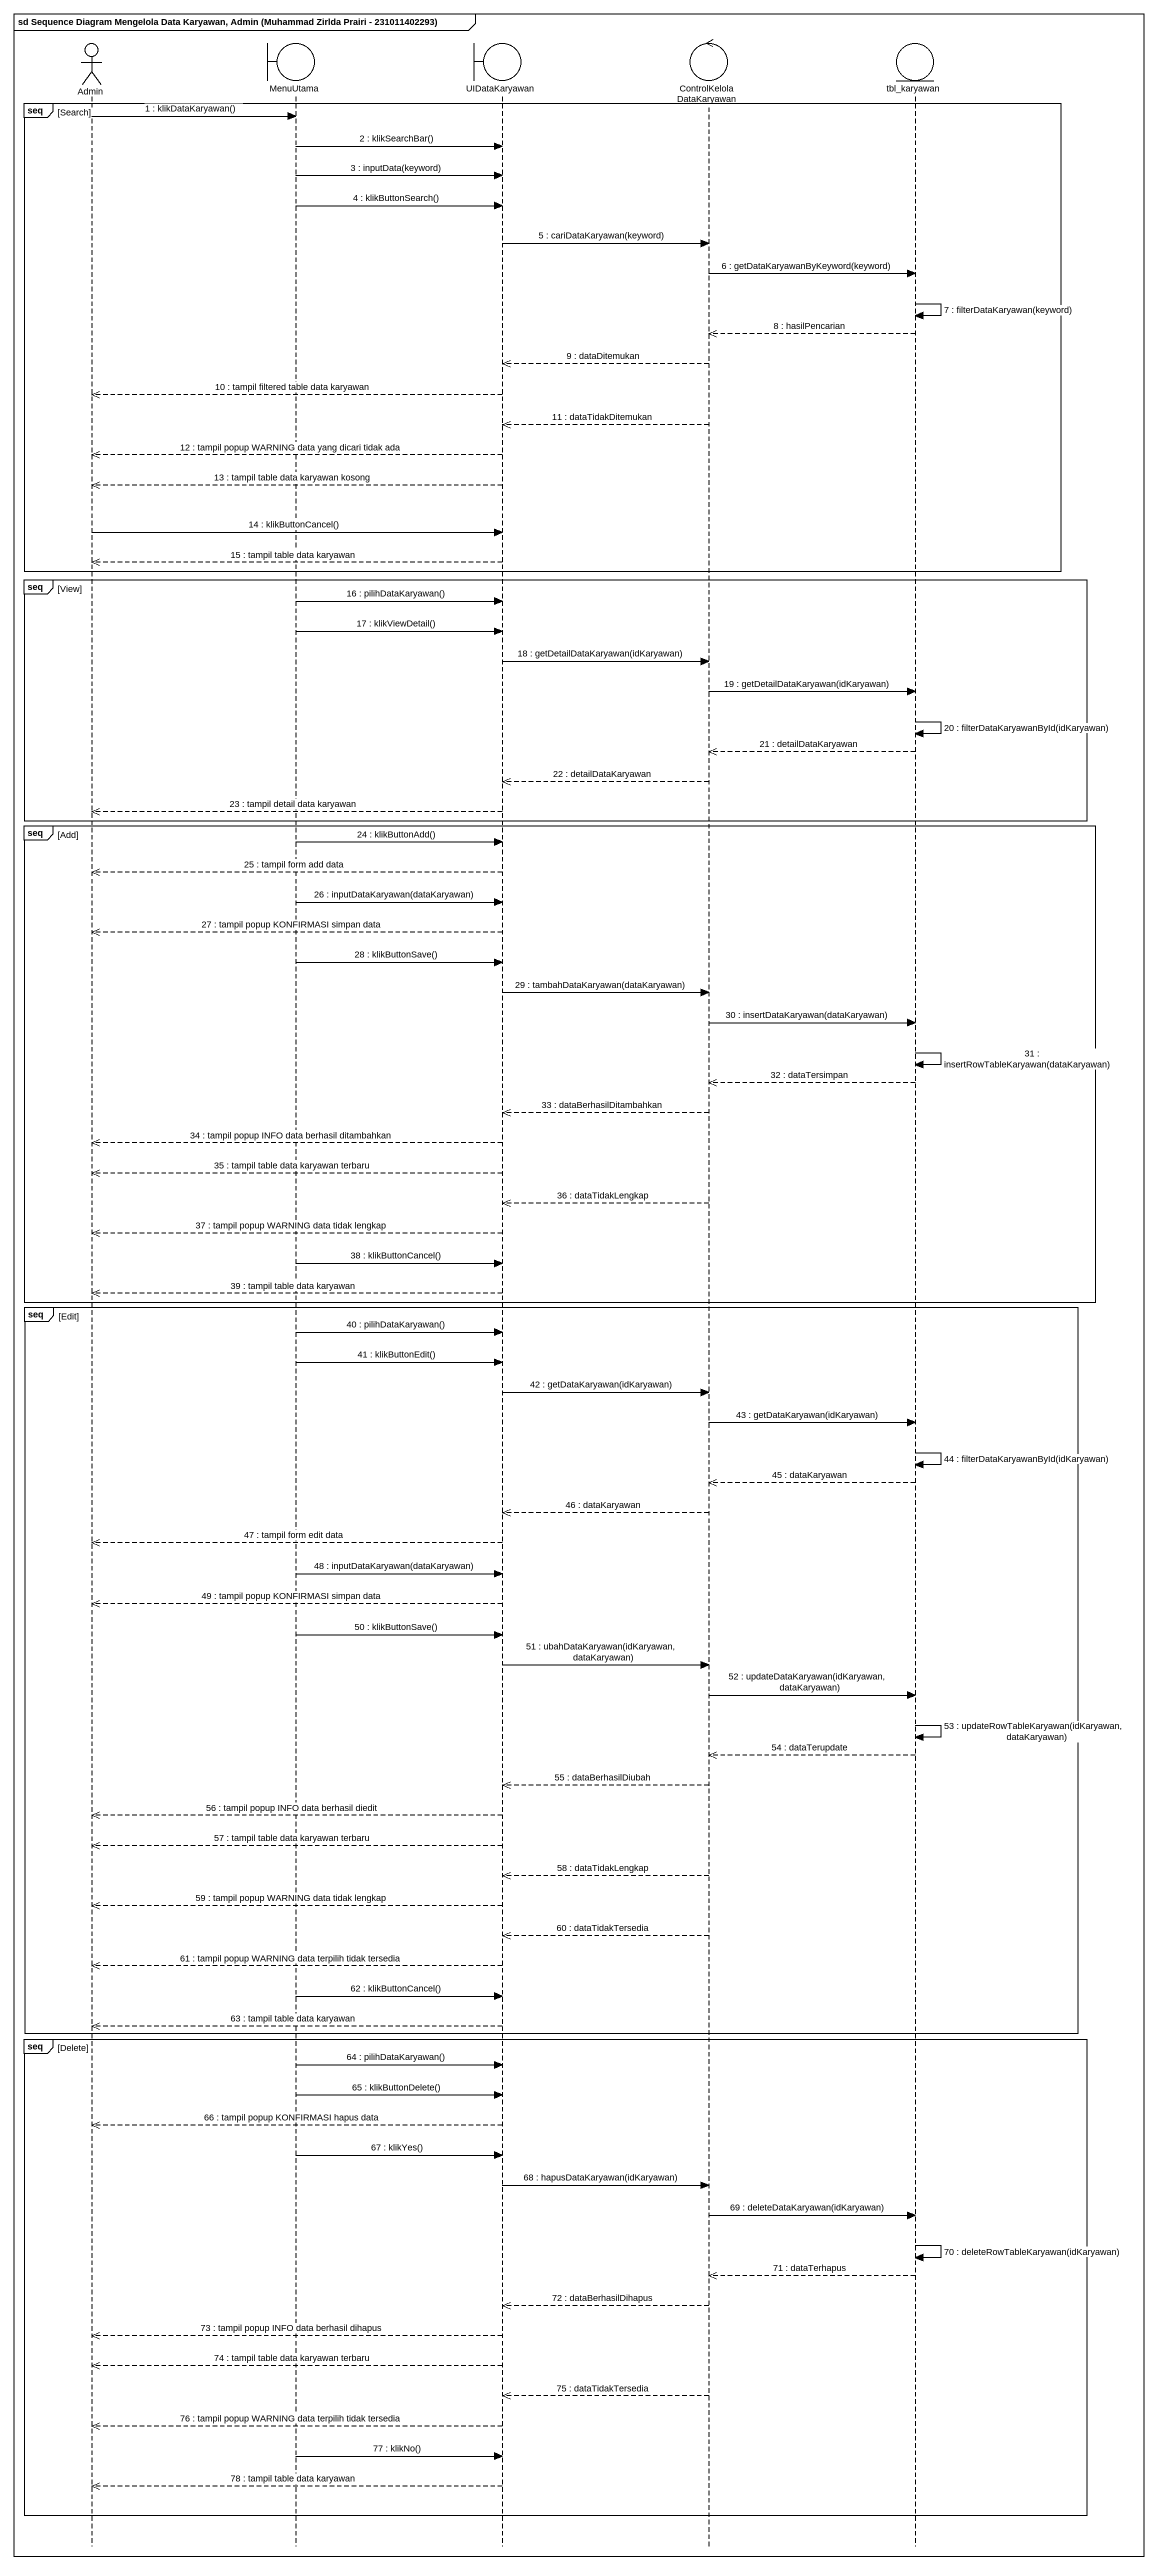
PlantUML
@startuml
mainframe sd Sequence Diagram Mengelola Data Karyawan, Admin (Muhammad Zirlda Prairi - 231011402293)
hide footbox
actor Admin
boundary MenuUtama
boundary UIDataKaryawan
control ControlKelolaDataKaryawan
entity tbl_karyawan

group seq [Search]
  Admin -> MenuUtama : 1 : klikDataKaryawan()
  MenuUtama -> UIDataKaryawan : 2 : klikSearchBar()
  MenuUtama -> UIDataKaryawan : 3 : inputData(keyword)
  MenuUtama -> UIDataKaryawan : 4 : klikButtonSearch()
  UIDataKaryawan -> ControlKelolaDataKaryawan : 5 : cariDataKaryawan(keyword)
  ControlKelolaDataKaryawan -> tbl_karyawan : 6 : getDataKaryawanByKeyword(keyword)
  tbl_karyawan -> tbl_karyawan : 7 : filterDataKaryawan(keyword)
  tbl_karyawan -->> ControlKelolaDataKaryawan : 8 : hasilPencarian
  ControlKelolaDataKaryawan -->> UIDataKaryawan : 9 : dataDitemukan
  UIDataKaryawan -->> Admin : 10 : tampil filtered table data karyawan
  ControlKelolaDataKaryawan -->> UIDataKaryawan : 11 : dataTidakDitemukan
  UIDataKaryawan -->> Admin : 12 : tampil popup WARNING data yang dicari tidak ada
  UIDataKaryawan -->> Admin : 13 : tampil table data karyawan kosong
  Admin -> UIDataKaryawan : 14 : klikButtonCancel()
  UIDataKaryawan -->> Admin : 15 : tampil table data karyawan
end
group seq [View]
  MenuUtama -> UIDataKaryawan : 16 : pilihDataKaryawan()
  MenuUtama -> UIDataKaryawan : 17 : klikViewDetail()
  UIDataKaryawan -> ControlKelolaDataKaryawan : 18 : getDetailDataKaryawan(idKaryawan)
  ControlKelolaDataKaryawan -> tbl_karyawan : 19 : getDetailDataKaryawan(idKaryawan)
  tbl_karyawan -> tbl_karyawan : 20 : filterDataKaryawanById(idKaryawan)
  tbl_karyawan -->> ControlKelolaDataKaryawan : 21 : detailDataKaryawan
  ControlKelolaDataKaryawan -->> UIDataKaryawan : 22 : detailDataKaryawan
  UIDataKaryawan -->> Admin : 23 : tampil detail data karyawan
end
group seq [Add]
  MenuUtama -> UIDataKaryawan : 24 : klikButtonAdd()
  UIDataKaryawan -->> Admin : 25 : tampil form add data
  MenuUtama -> UIDataKaryawan : 26 : inputDataKaryawan(dataKaryawan)
  UIDataKaryawan -->> Admin : 27 : tampil popup KONFIRMASI simpan data
  MenuUtama -> UIDataKaryawan : 28 : klikButtonSave()
  UIDataKaryawan -> ControlKelolaDataKaryawan : 29 : tambahDataKaryawan(dataKaryawan)
  ControlKelolaDataKaryawan -> tbl_karyawan : 30 : insertDataKaryawan(dataKaryawan)
  tbl_karyawan -> tbl_karyawan : 31 : insertRowTableKaryawan(dataKaryawan)
  tbl_karyawan -->> ControlKelolaDataKaryawan : 32 : dataTersimpan
  ControlKelolaDataKaryawan -->> UIDataKaryawan : 33 : dataBerhasilDitambahkan
  UIDataKaryawan -->> Admin : 34 : tampil popup INFO data berhasil ditambahkan
  UIDataKaryawan -->> Admin : 35 : tampil table data karyawan terbaru
  ControlKelolaDataKaryawan -->> UIDataKaryawan : 36 : dataTidakLengkap
  UIDataKaryawan -->> Admin : 37 : tampil popup WARNING data tidak lengkap
  MenuUtama -> UIDataKaryawan : 38 : klikButtonCancel()
  UIDataKaryawan -->> Admin : 39 : tampil table data karyawan
end
group seq [Edit]
  MenuUtama -> UIDataKaryawan : 40 : pilihDataKaryawan()
  MenuUtama -> UIDataKaryawan : 41 : klikButtonEdit()
  UIDataKaryawan -> ControlKelolaDataKaryawan : 42 : getDataKaryawan(idKaryawan)
  ControlKelolaDataKaryawan -> tbl_karyawan : 43 : getDataKaryawan(idKaryawan)
  tbl_karyawan -> tbl_karyawan : 44 : filterDataKaryawanById(idKaryawan)
  tbl_karyawan -->> ControlKelolaDataKaryawan : 45 : dataKaryawan
  ControlKelolaDataKaryawan -->> UIDataKaryawan : 46 : dataKaryawan
  UIDataKaryawan -->> Admin : 47 : tampil form edit data
  MenuUtama -> UIDataKaryawan : 48 : inputDataKaryawan(dataKaryawan)
  UIDataKaryawan -->> Admin : 49 : tampil popup KONFIRMASI simpan data
  MenuUtama -> UIDataKaryawan : 50 : klikButtonSave()
  UIDataKaryawan -> ControlKelolaDataKaryawan : 51 : ubahDataKaryawan(idKaryawan, dataKaryawan)
  ControlKelolaDataKaryawan -> tbl_karyawan : 52 : updateDataKaryawan(idKaryawan, dataKaryawan)
  tbl_karyawan -> tbl_karyawan : 53 : updateRowTableKaryawan(idKaryawan, dataKaryawan)
  tbl_karyawan -->> ControlKelolaDataKaryawan : 54 : dataTerupdate
  ControlKelolaDataKaryawan -->> UIDataKaryawan : 55 : dataBerhasilDiubah
  UIDataKaryawan -->> Admin : 56 : tampil popup INFO data berhasil diedit
  UIDataKaryawan -->> Admin : 57 : tampil table data karyawan terbaru
  ControlKelolaDataKaryawan -->> UIDataKaryawan : 58 : dataTidakLengkap
  UIDataKaryawan -->> Admin : 59 : tampil popup WARNING data tidak lengkap
  ControlKelolaDataKaryawan -->> UIDataKaryawan : 60 : dataTidakTersedia
  UIDataKaryawan -->> Admin : 61 : tampil popup WARNING data terpilih tidak tersedia
  MenuUtama -> UIDataKaryawan : 62 : klikButtonCancel()
  UIDataKaryawan -->> Admin : 63 : tampil table data karyawan
end
group seq [Delete]
  MenuUtama -> UIDataKaryawan : 64 : pilihDataKaryawan()
  MenuUtama -> UIDataKaryawan : 65 : klikButtonDelete()
  UIDataKaryawan -->> Admin : 66 : tampil popup KONFIRMASI hapus data
  MenuUtama -> UIDataKaryawan : 67 : klikYes()
  UIDataKaryawan -> ControlKelolaDataKaryawan : 68 : hapusDataKaryawan(idKaryawan)
  ControlKelolaDataKaryawan -> tbl_karyawan : 69 : deleteDataKaryawan(idKaryawan)
  tbl_karyawan -> tbl_karyawan : 70 : deleteRowTableKaryawan(idKaryawan)
  tbl_karyawan -->> ControlKelolaDataKaryawan : 71 : dataTerhapus
  ControlKelolaDataKaryawan -->> UIDataKaryawan : 72 : dataBerhasilDihapus
  UIDataKaryawan -->> Admin : 73 : tampil popup INFO data berhasil dihapus
  UIDataKaryawan -->> Admin : 74 : tampil table data karyawan terbaru
  ControlKelolaDataKaryawan -->> UIDataKaryawan : 75 : dataTidakTersedia
  UIDataKaryawan -->> Admin : 76 : tampil popup WARNING data terpilih tidak tersedia
  MenuUtama -> UIDataKaryawan : 77 : klikNo()
  UIDataKaryawan -->> Admin : 78 : tampil table data karyawan
end
@enduml
